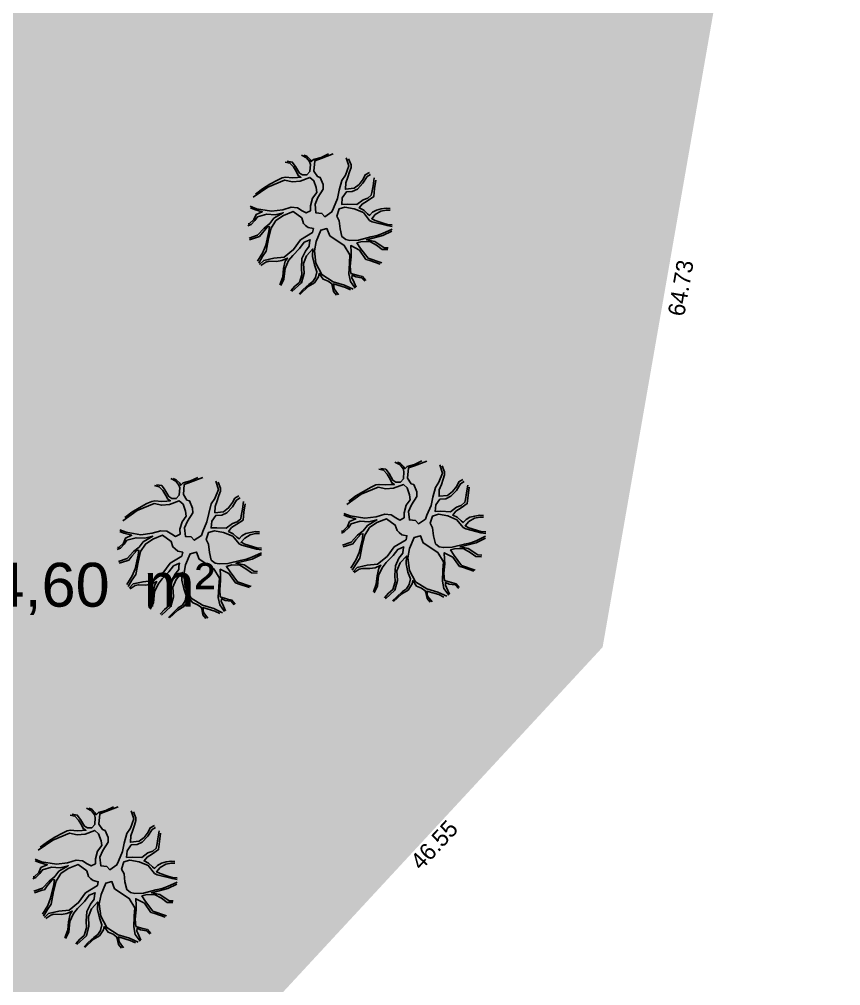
# Model space of a CAD drawing. Header units: millimetres. Extents: x 1794 to 8081, y 409 to 2272.
# Drawn here: x 6104.3 to 6177.7, y 572.1 to 658.5 of the extents above; entities that cross this region are included whole.
import ezdxf

# ---------------------------------------------------------------- set-up
doc = ezdxf.new("R2010")
doc.units = ezdxf.units.MM
doc.linetypes.add('LIN0', pattern=[0])
doc.layers.add('AGT ARVORE', color=7, linetype='LIN0', true_color=0xb5b2b0)
doc.layers.add('Hach Verde', color=7, linetype='Continuous', true_color=0xb5b2b0)
for name, color, linetype in [('COT', 8, 'Continuous'), ('Cota', 8, 'Continuous'), ('Texto', 2, 'Continuous')]:
    doc.layers.add(name, color=color, linetype=linetype)
doc.styles.add('arcad1', font='romans.shx')
doc.styles.add('ARIAL', font='arial.ttf', dxfattribs={"height": 0.25})
doc.styles.add('FUTURA', font='')
doc.styles.get('FUTURA').set_extended_font_data('Futura Lt BT')
doc.dimstyles.new('REGIS', dxfattribs={"dimtxt": 1.5, "dimasz": 0.12, "dimexe": 0, "dimexo": 0, "dimgap": 0, "dimtad": 0, "dimzin": 4, "dimdsep": 46, "dimtxsty": 'arcad1', "dimblk1": 'BOLA', "dimblk2": 'BOLA', "dimsah": 1, "dimcen": 0.12, "dimse1": 1, "dimse2": 1, "dimsd1": 1, "dimsd2": 1, "dimclrd": 256, "dimclre": 8, "dimclrt": 1, "dimadec": 0, "dimazin": 0, "dimtfac": 1.2, "dimtix": 1, "dimtmove": 2, "dimatfit": 3, "dimldrblk": 'BOLA', "dimfxl": 0, "dimfxlon": 1, "dimtvp": 2, "dimtolj": 1, "dimtzin": 4, "dimarcsym": 0})

# ---------------------------------------------------------------- blocks, each defined once
blk = doc.blocks.new('*D1614')
at = {"layer": 'Defpoints', "color": 0}
for p in [(6145.666, 782.863), (6122.002, 440.021), (6131.837, 435.668)]:
    blk.add_point(p, dxfattribs=at)
at = {"layer": 'COT', "color": 1, "insert": (6126.983, 439.436), "char_height": 1.5, "attachment_point": 5, "rotation": 357.71902, "style": 'arcad1'}
blk.add_mtext('\\A1;10,00', dxfattribs=at)
blk = doc.blocks.new('BOLA')
for p, q in [((-1, 0), (1, 0)), ((0, -1), (0, 1))]:
    blk.add_line(p, q)
blk.add_circle((0, 0), 0.3)
blk = doc.blocks.new('*D2193')
at = {"layer": 'Defpoints', "color": 0}
for p in [(5896.096, 755.399), (5929.401, 754.177), (5926.107, 748.954), (6229.181, 743.175), (5919.115, 498.863)]:
    blk.add_point(p, dxfattribs=at)
at = {"layer": 'Cota', "color": 1, "insert": (5926.182, 752.137), "char_height": 1.5, "attachment_point": 5, "rotation": 302.36664, "style": 'arcad1'}
blk.add_mtext('\\A1;90°', dxfattribs=at)
blk = doc.blocks.new('*D2228')
at = {"layer": 'Defpoints', "color": 0}
for p in [(5885.926, 746.959), (6045.694, 741.096), (6048.72, 735.348), (6219.01, 734.735), (6032.804, 421.123)]:
    blk.add_point(p, dxfattribs=at)
at = {"layer": 'Cota', "color": 1, "insert": (6048.476, 738.278), "char_height": 1.5, "attachment_point": 5, "rotation": 44.62619, "style": 'arcad1'}
blk.add_mtext('\\A1;90°', dxfattribs=at)

msp = doc.modelspace()

# ---------------------------------------------------------------- hatches: boundary and pattern name
at = {"layer": 'Hach Verde', "ltscale": 12}
h = msp.add_hatch(dxfattribs=at)
h.set_pattern_fill('GRASS', color=256, scale=0.2, angle=360.28122, style=0)
h.set_pattern_definition([(90.28122, (1067.9316, -284.8447), (-3.6096874, 3.574426), [0.9525, -6.2317]), (45.28122, (1067.9316, -284.8447), (-3.60969, 3.5744285), [0.9525, -4.1275]), (135.28122, (1067.9316, -284.8447), (-3.5744285, -3.60969), [0.9525, -4.1275])])
edge = h.paths.add_edge_path()
edge.add_line((6184.742, 695.547), (6213.479, 709.736))
edge.add_line((6213.479, 709.736), (6224.619, 717.742))
edge.add_line((6224.619, 717.742), (6230.592, 737.019))
edge.add_line((6230.592, 737.019), (6221.449, 737.355))
edge.add_arc((6221.05, 746.281), 8.935, 263.23426, 272.56213, ccw=False)
edge.add_line((6219.997, 737.408), (6065.2, 743.089))
edge.add_arc((6065.072, 739.592), 3.5, 87.89819, 177.69311)
edge.add_line((6061.575, 739.732), (6059.728, 693.897))
edge.add_line((6059.728, 693.897), (6049.061, 429.107))
edge.add_arc((6033.442, 430.702), 15.7, 266.18784, 354.17014, ccw=False)
edge.add_line((6032.398, 415.037), (6048.438, 413.577))
edge.add_line((6048.438, 413.577), (6103.437, 410.95))
edge.add_line((6103.437, 410.95), (6113.244, 411.527))
edge.add_line((6113.244, 411.527), (6140.126, 420.953))
edge.add_line((6140.126, 420.953), (6136.831, 438.642))
edge.add_line((6136.831, 438.642), (6139.798, 462.236))
edge.add_line((6139.798, 462.236), (6139.725, 469.38))
edge.add_line((6139.725, 469.38), (6136.925, 477.402))
edge.add_line((6136.925, 477.402), (6125.544, 495.395))
edge.add_line((6125.544, 495.395), (6113.582, 524.445))
edge.add_line((6113.582, 524.445), (6112.632, 539.798))
edge.add_line((6112.632, 539.798), (6114.257, 546.397))
edge.add_line((6114.257, 546.397), (6124.798, 568.259))
edge.add_line((6124.798, 568.259), (6156.446, 602.395))
edge.add_line((6156.446, 602.395), (6167.58, 666.165))
edge.add_line((6167.58, 666.165), (6174.105, 684.077))
edge.add_line((6174.105, 684.077), (6184.742, 695.547))

# ---------------------------------------------------------------- linework, layer by layer
at = {"layer": 'AGT ARVORE', "color": 253, "true_color": 0xb5b2b0}
for points in [[(6129.513, 646.377), (6129.965, 646.131), (6130.232, 645.786), (6130.313, 645.539), (6130.262, 644.895), (6129.999, 644.597), (6129.601, 644.595), (6129.335, 644.767), (6128.987, 645.359), (6128.694, 645.754), (6128.243, 645.826)], [(6131.925, 646.487), (6131.264, 646.162), (6130.602, 645.986), (6130.391, 645.787), (6130.311, 645.96), (6129.991, 646.28), (6129.725, 646.378)], [(6133.522, 646.14), (6133.76, 645.406), (6133.446, 644.588), (6133.13, 644.116), (6132.895, 643.249), (6132.739, 642.506), (6132.372, 641.638), (6132.241, 641.291), (6131.607, 640.867), (6131.34, 641.163), (6130.81, 641.21), (6130.81, 641.21), (6130.726, 641.977), (6130.989, 642.572), (6131.463, 643.317), (6131.461, 643.738), (6131.193, 644.38), (6130.954, 644.453), (6130.633, 644.947), (6130.709, 645.863), (6131.265, 646.063), (6132.361, 646.472)], [(6135.592, 644.82), (6135.222, 644.621), (6135.038, 644.224), (6134.669, 643.752), (6134.22, 643.404), (6133.452, 643.326), (6133.475, 643.895), (6133.659, 644.391), (6133.816, 644.862), (6133.947, 645.259), (6133.946, 645.506), (6133.731, 646.05)], [(6128.058, 645.752), (6128.482, 645.654), (6128.802, 645.309), (6129.069, 644.865), (6129.23, 644.544), (6129.469, 644.397), (6129.151, 644.371), (6128.701, 644.344), (6128.091, 644.39), (6127.799, 644.339), (6127.375, 644.139), (6126.688, 643.765), (6126.027, 643.366), (6125.392, 642.893)], [(6124.936, 641.798), (6125.505, 641.582), (6126.831, 641.365), (6127.838, 641.493), (6128.606, 641.72), (6129.163, 641.673), (6129.589, 641.403), (6129.935, 641.206), (6130.332, 641.406), (6130.33, 641.851), (6130.512, 642.521), (6130.881, 643.017), (6130.826, 643.462), (6130.611, 644.08), (6130.265, 644.376), (6129.391, 644.05), (6128.702, 643.997), (6128.012, 644.142), (6126.503, 643.517), (6125.21, 642.603)], [(6136.019, 644.328), (6135.916, 643.634), (6135.813, 643.04), (6135.761, 642.792), (6135.444, 642.518), (6135.021, 642.368), (6134.466, 641.945), (6133.617, 641.99), (6133.113, 641.963), (6133.164, 642.557), (6133.532, 643.079), (6134.062, 643.106), (6134.512, 643.331), (6135.014, 643.853), (6135.382, 644.449), (6135.699, 644.648)], [(6137.437, 641.612), (6137.092, 641.635), (6136.641, 641.559), (6136.218, 641.458), (6135.874, 641.258), (6135.61, 640.985), (6135.424, 641.132), (6135.078, 641.453), (6134.679, 641.649), (6134.943, 641.996), (6135.418, 642.295), (6135.974, 642.669), (6136.05, 643.387), (6136.152, 644.13)], [(6137.619, 639.754), (6136.758, 639.356), (6136.281, 639.181), (6135.725, 639.055), (6134.612, 638.778), (6133.844, 638.749), (6133.472, 638.822), (6133.126, 639.092), (6132.964, 639.784), (6132.881, 640.502), (6132.667, 640.922), (6132.876, 641.566), (6133.406, 641.717), (6134.228, 641.572), (6135.052, 641.229), (6135.612, 640.539), (6135.851, 640.417), (6137.179, 640.076), (6137.628, 640.003)], [(6124.716, 640.044), (6125.007, 640.169), (6125.35, 640.517), (6125.587, 640.865), (6126.408, 641.091), (6127.178, 641.045), (6127.893, 641.222), (6127.047, 640.723), (6126.678, 640.251), (6126.175, 639.853), (6125.595, 639.231), (6124.827, 638.955)], [(6124.948, 641.653), (6125.319, 641.507), (6126.009, 641.312), (6125.454, 641.062), (6125.27, 640.615), (6124.848, 640.218), (6124.742, 640.217)], [(6125.775, 636.582), (6126.136, 636.957), (6127.036, 637.159), (6127.964, 637.262), (6128.809, 637.934), (6129.442, 638.803), (6130.499, 639.452), (6130.578, 639.798), (6130.126, 639.895), (6129.887, 640.092), (6129.7, 640.265), (6129.539, 640.759), (6128.767, 641.324), (6127.894, 640.974), (6127.233, 640.526), (6126.812, 639.856), (6126.577, 638.914), (6126.37, 637.799), (6126.028, 637.303), (6125.689, 636.717)], [(6137.629, 640.152), (6137.205, 640.175), (6136.807, 640.297), (6136.116, 640.517), (6135.797, 640.689), (6136.114, 641.061), (6136.616, 641.36), (6137.093, 641.462), (6137.438, 641.463)], [(6124.881, 638.807), (6125.569, 639.033), (6125.755, 639.083), (6126.018, 639.431), (6126.466, 639.953), (6126.652, 639.978), (6126.601, 639.533), (6126.315, 638.319), (6126.053, 637.674), (6125.579, 636.905)], [(6134.318, 634.486), (6133.887, 635.087), (6133.752, 635.754), (6133.8, 636.719), (6133.85, 637.463), (6133.342, 638.301), (6132.039, 639.162), (6131.797, 639.804), (6131.241, 639.653), (6130.821, 638.661), (6130.666, 637.819), (6130.804, 636.706), (6131.339, 635.694), (6132.349, 635.055), (6133.358, 634.762), (6134.143, 634.392)], [(6137.605, 639.583), (6136.785, 639.183), (6135.329, 638.805), (6136.072, 638.66), (6136.923, 638.095), (6137.268, 638.072)], [(6128.561, 634.246), (6128.931, 634.668), (6129.326, 634.991), (6129.536, 635.685), (6129.506, 636.279), (6129.555, 637.121), (6129.87, 637.791), (6130.213, 638.238), (6130.238, 638.559), (6130.29, 638.807), (6129.761, 638.582), (6129.339, 638.035), (6128.732, 637.414), (6128.363, 636.942), (6128.048, 636.248), (6127.947, 635.282), (6127.657, 634.712)], [(6136.558, 636.633), (6135.629, 636.951), (6135.284, 637.048), (6134.696, 637.887), (6133.926, 638.279), (6133.954, 637.71), (6133.956, 637.29), (6133.881, 636.448), (6133.937, 635.804), (6134.574, 635.61), (6134.972, 635.512), (6135.265, 635.167)], [(6137.242, 637.923), (6136.738, 637.945), (6136.232, 638.315), (6135.674, 638.634), (6134.958, 638.655), (6134.481, 638.529), (6134.801, 638.036), (6135.469, 637.148), (6136.69, 636.733)], [(6129.305, 633.977), (6129.674, 634.349), (6130.176, 634.822), (6130.546, 635.071), (6130.783, 635.443), (6130.887, 635.939), (6130.672, 636.557), (6130.509, 637.298), (6130.533, 637.991), (6129.979, 637.37), (6129.69, 636.676), (6129.747, 635.81), (6129.512, 634.943), (6128.667, 634.172)], [(6127.578, 634.785), (6127.839, 635.479), (6127.916, 636.223), (6128.071, 636.891), (6128.256, 637.164), (6127.753, 636.939), (6127.276, 636.863), (6126.613, 636.885), (6126.322, 636.809), (6125.872, 636.51)], [(6132.647, 633.868), (6132.38, 634.189), (6132.271, 634.733), (6132.217, 634.881), (6131.898, 635.102), (6131.447, 635.298), (6131.1, 635.791), (6131.048, 635.494), (6130.679, 634.948), (6130.124, 634.624), (6129.384, 633.927)], [(6135.186, 635.093), (6134.893, 635.413), (6134.363, 635.485), (6134.044, 635.632), (6134.018, 635.384), (6134.125, 635.187), (6134.393, 634.569)], [(6133.89, 634.319), (6133.439, 634.54), (6132.377, 634.857), (6132.432, 634.412), (6132.832, 633.894)], [(6137.878, 618.928), (6138.33, 618.683), (6138.597, 618.337), (6138.677, 618.09), (6138.627, 617.447), (6138.364, 617.149), (6137.966, 617.147), (6137.699, 617.319), (6137.352, 617.911), (6137.059, 618.306), (6136.608, 618.378)], [(6140.29, 619.038), (6139.629, 618.714), (6138.967, 618.537), (6138.755, 618.338), (6138.676, 618.511), (6138.356, 618.832), (6138.09, 618.929)], [(6141.887, 618.691), (6142.125, 617.958), (6141.811, 617.139), (6141.494, 616.668), (6141.26, 615.8), (6141.104, 615.057), (6140.737, 614.189), (6140.606, 613.842), (6139.971, 613.419), (6139.705, 613.714), (6139.174, 613.761), (6139.174, 613.761), (6139.091, 614.528), (6139.354, 615.124), (6139.828, 615.868), (6139.826, 616.289), (6139.557, 616.931), (6139.318, 617.004), (6138.998, 617.498), (6139.073, 618.414), (6139.629, 618.614), (6140.725, 619.023)], [(6143.957, 617.372), (6143.587, 617.173), (6143.403, 616.776), (6143.034, 616.304), (6142.585, 615.955), (6141.816, 615.877), (6141.84, 616.447), (6142.023, 616.943), (6142.181, 617.413), (6142.311, 617.81), (6142.31, 618.057), (6142.095, 618.601)], [(6120.249, 617.572), (6119.587, 617.247), (6118.925, 617.071), (6118.714, 616.872), (6118.634, 617.045), (6118.314, 617.365), (6118.048, 617.463)], [(6121.845, 617.225), (6122.084, 616.492), (6121.769, 615.673), (6121.453, 615.202), (6121.218, 614.334), (6121.062, 613.591), (6120.695, 612.723), (6120.564, 612.376), (6119.93, 611.952), (6119.663, 612.248), (6119.133, 612.295), (6119.133, 612.295), (6119.05, 613.062), (6119.312, 613.658), (6119.786, 614.402), (6119.784, 614.823), (6119.516, 615.465), (6119.277, 615.538), (6118.956, 616.032), (6119.032, 616.948), (6119.588, 617.148), (6120.684, 617.557)], [(6136.422, 618.303), (6136.847, 618.206), (6137.167, 617.861), (6137.434, 617.416), (6137.595, 617.096), (6137.834, 616.948), (6137.516, 616.922), (6137.065, 616.895), (6136.455, 616.942), (6136.163, 616.891), (6135.74, 616.691), (6135.052, 616.317), (6134.391, 615.918), (6133.757, 615.445)], [(6116.381, 616.837), (6116.805, 616.739), (6117.125, 616.394), (6117.393, 615.95), (6117.553, 615.63), (6117.792, 615.482), (6117.474, 615.456), (6117.024, 615.429), (6116.414, 615.476), (6116.122, 615.425), (6115.699, 615.225), (6115.011, 614.851), (6114.35, 614.452), (6113.715, 613.978)], [(6117.836, 617.462), (6118.288, 617.217), (6118.555, 616.871), (6118.636, 616.624), (6118.585, 615.981), (6118.322, 615.682), (6117.924, 615.681), (6117.658, 615.853), (6117.311, 616.445), (6117.017, 616.84), (6116.566, 616.912)], [(6123.916, 615.906), (6123.545, 615.706), (6123.361, 615.31), (6122.992, 614.838), (6122.543, 614.489), (6121.775, 614.411), (6121.798, 614.98), (6121.982, 615.477), (6122.139, 615.947), (6122.27, 616.344), (6122.269, 616.591), (6122.054, 617.135)], [(6133.301, 614.349), (6133.87, 614.134), (6135.196, 613.916), (6136.203, 614.045), (6136.971, 614.271), (6137.528, 614.224), (6137.954, 613.954), (6138.299, 613.757), (6138.696, 613.957), (6138.694, 614.403), (6138.877, 615.072), (6139.246, 615.569), (6139.19, 616.014), (6138.976, 616.632), (6138.629, 616.927), (6137.756, 616.601), (6137.067, 616.549), (6136.377, 616.694), (6134.868, 616.068), (6133.575, 615.154)], [(6144.384, 616.879), (6144.281, 616.186), (6144.178, 615.591), (6144.126, 615.343), (6143.809, 615.07), (6143.385, 614.92), (6142.831, 614.496), (6141.981, 614.542), (6141.478, 614.515), (6141.528, 615.109), (6141.897, 615.63), (6142.427, 615.658), (6142.877, 615.882), (6143.379, 616.404), (6143.747, 617), (6144.064, 617.199)], [(6145.802, 614.163), (6145.457, 614.187), (6145.006, 614.11), (6144.582, 614.009), (6144.239, 613.81), (6143.975, 613.536), (6143.789, 613.684), (6143.443, 614.004), (6143.044, 614.2), (6143.307, 614.548), (6143.783, 614.847), (6144.338, 615.221), (6144.415, 615.939), (6144.517, 616.682)], [(6113.26, 612.883), (6113.828, 612.667), (6115.154, 612.45), (6116.162, 612.579), (6116.929, 612.805), (6117.486, 612.758), (6117.912, 612.488), (6118.258, 612.291), (6118.655, 612.491), (6118.653, 612.937), (6118.835, 613.606), (6119.204, 614.102), (6119.149, 614.547), (6118.934, 615.166), (6118.588, 615.461), (6117.715, 615.135), (6117.025, 615.082), (6116.335, 615.228), (6114.826, 614.602), (6113.533, 613.688)], [(6124.342, 615.413), (6124.239, 614.72), (6124.136, 614.125), (6124.084, 613.877), (6123.767, 613.604), (6123.344, 613.453), (6122.789, 613.03), (6121.94, 613.075), (6121.436, 613.049), (6121.487, 613.643), (6121.856, 614.164), (6122.386, 614.191), (6122.835, 614.416), (6123.337, 614.938), (6123.706, 615.534), (6124.022, 615.733)], [(6125.76, 612.697), (6125.415, 612.72), (6124.965, 612.644), (6124.541, 612.543), (6124.197, 612.343), (6123.933, 612.07), (6123.747, 612.218), (6123.401, 612.538), (6123.002, 612.734), (6123.266, 613.082), (6123.742, 613.381), (6124.297, 613.755), (6124.373, 614.473), (6124.476, 615.215)], [(6133.312, 614.205), (6133.684, 614.058), (6134.374, 613.863), (6133.818, 613.614), (6133.635, 613.167), (6133.212, 612.769), (6133.107, 612.769)], [(6145.984, 612.305), (6145.123, 611.908), (6144.646, 611.733), (6144.09, 611.606), (6142.977, 611.329), (6142.209, 611.3), (6141.837, 611.373), (6141.491, 611.644), (6141.329, 612.336), (6141.246, 613.053), (6141.032, 613.473), (6141.241, 614.117), (6141.771, 614.269), (6142.593, 614.124), (6143.417, 613.781), (6143.977, 613.09), (6144.216, 612.968), (6145.544, 612.628), (6145.993, 612.554)], [(6133.081, 612.595), (6133.372, 612.72), (6133.715, 613.068), (6133.952, 613.416), (6134.773, 613.642), (6135.543, 613.596), (6136.257, 613.773), (6135.411, 613.274), (6135.042, 612.802), (6134.54, 612.404), (6133.959, 611.782), (6133.192, 611.507)], [(6134.14, 609.134), (6134.501, 609.508), (6135.401, 609.71), (6136.329, 609.814), (6137.174, 610.486), (6137.806, 611.355), (6138.864, 612.003), (6138.942, 612.35), (6138.491, 612.447), (6138.251, 612.644), (6138.065, 612.816), (6137.903, 613.31), (6137.132, 613.876), (6136.259, 613.525), (6135.598, 613.077), (6135.177, 612.407), (6134.942, 611.465), (6134.735, 610.351), (6134.392, 609.854), (6134.053, 609.269)], [(6145.994, 612.704), (6145.569, 612.727), (6145.171, 612.849), (6144.481, 613.068), (6144.162, 613.24), (6144.478, 613.612), (6144.981, 613.912), (6145.458, 614.013), (6145.803, 614.015)], [(6113.271, 612.739), (6113.643, 612.592), (6114.332, 612.397), (6113.777, 612.147), (6113.593, 611.701), (6113.171, 611.303), (6113.065, 611.302)], [(6114.098, 607.668), (6114.459, 608.042), (6115.359, 608.244), (6116.287, 608.348), (6117.132, 609.019), (6117.765, 609.889), (6118.823, 610.537), (6118.901, 610.884), (6118.449, 610.981), (6118.21, 611.178), (6118.023, 611.35), (6117.862, 611.844), (6117.091, 612.41), (6116.217, 612.059), (6115.556, 611.611), (6115.135, 610.941), (6114.9, 609.999), (6114.694, 608.884), (6114.351, 608.388), (6114.012, 607.803)], [(6125.942, 610.839), (6125.081, 610.442), (6124.604, 610.266), (6124.048, 610.14), (6122.935, 609.863), (6122.167, 609.834), (6121.795, 609.907), (6121.449, 610.178), (6121.287, 610.87), (6121.204, 611.587), (6120.99, 612.007), (6121.199, 612.651), (6121.729, 612.802), (6122.551, 612.657), (6123.375, 612.315), (6123.935, 611.624), (6124.174, 611.502), (6125.502, 611.162), (6125.952, 611.088)], [(6125.953, 611.238), (6125.528, 611.261), (6125.13, 611.383), (6124.439, 611.602), (6124.12, 611.774), (6124.437, 612.146), (6124.939, 612.446), (6125.416, 612.547), (6125.761, 612.549)], [(6133.246, 611.359), (6133.934, 611.585), (6134.12, 611.635), (6134.383, 611.983), (6134.831, 612.504), (6135.017, 612.53), (6134.966, 612.084), (6134.68, 610.87), (6134.418, 610.225), (6133.944, 609.456)], [(6142.683, 607.038), (6142.252, 607.638), (6142.116, 608.306), (6142.165, 609.271), (6142.214, 610.014), (6141.707, 610.853), (6140.403, 611.713), (6140.162, 612.356), (6139.606, 612.204), (6139.186, 611.213), (6139.031, 610.37), (6139.168, 609.257), (6139.704, 608.245), (6140.714, 607.606), (6141.723, 607.314), (6142.508, 606.944)], [(6113.04, 611.129), (6113.33, 611.254), (6113.673, 611.602), (6113.91, 611.95), (6114.731, 612.176), (6115.501, 612.13), (6116.216, 612.307), (6115.37, 611.808), (6115.001, 611.336), (6114.499, 610.938), (6113.918, 610.316), (6113.15, 610.041)], [(6145.97, 612.135), (6145.15, 611.735), (6143.693, 611.357), (6144.436, 611.212), (6145.287, 610.647), (6145.633, 610.623)], [(6113.204, 609.893), (6113.893, 610.118), (6114.078, 610.169), (6114.341, 610.516), (6114.79, 611.038), (6114.975, 611.064), (6114.924, 610.618), (6114.638, 609.404), (6114.376, 608.759), (6113.902, 607.99)], [(6122.641, 605.572), (6122.21, 606.172), (6122.075, 606.839), (6122.123, 607.805), (6122.173, 608.548), (6121.665, 609.387), (6120.362, 610.247), (6120.12, 610.889), (6119.564, 610.738), (6119.145, 609.747), (6118.989, 608.904), (6119.127, 607.791), (6119.662, 606.779), (6120.672, 606.14), (6121.681, 605.848), (6122.466, 605.478)], [(6125.928, 610.668), (6125.108, 610.269), (6123.652, 609.891), (6124.395, 609.746), (6125.246, 609.18), (6125.591, 609.157)], [(6136.926, 606.797), (6137.295, 607.22), (6137.691, 607.543), (6137.9, 608.237), (6137.871, 608.831), (6137.92, 609.672), (6138.235, 610.342), (6138.578, 610.789), (6138.603, 611.111), (6138.655, 611.359), (6138.126, 611.134), (6137.704, 610.587), (6137.097, 609.966), (6136.728, 609.494), (6136.413, 608.799), (6136.311, 607.834), (6136.022, 607.263)], [(6144.923, 609.185), (6143.993, 609.502), (6143.648, 609.6), (6143.061, 610.438), (6142.29, 610.831), (6142.319, 610.262), (6142.321, 609.841), (6142.245, 608.999), (6142.302, 608.356), (6142.939, 608.161), (6143.337, 608.063), (6143.63, 607.718)], [(6145.606, 610.475), (6145.102, 610.497), (6144.597, 610.866), (6144.039, 611.185), (6143.323, 611.207), (6142.846, 611.081), (6143.166, 610.587), (6143.834, 609.699), (6145.055, 609.284)], [(6116.884, 605.331), (6117.254, 605.753), (6117.65, 606.077), (6117.859, 606.771), (6117.829, 607.365), (6117.878, 608.206), (6118.194, 608.876), (6118.537, 609.323), (6118.561, 609.645), (6118.613, 609.892), (6118.084, 609.667), (6117.662, 609.121), (6117.055, 608.499), (6116.686, 608.027), (6116.371, 607.333), (6116.27, 606.367), (6115.98, 605.797)], [(6125.565, 609.009), (6125.061, 609.031), (6124.555, 609.4), (6123.997, 609.719), (6123.281, 609.741), (6122.805, 609.615), (6123.125, 609.121), (6123.792, 608.233), (6125.013, 607.818)], [(6137.67, 606.528), (6138.039, 606.901), (6138.541, 607.374), (6138.911, 607.623), (6139.148, 607.995), (6139.252, 608.491), (6139.036, 609.108), (6138.874, 609.85), (6138.898, 610.543), (6138.344, 609.922), (6138.055, 609.228), (6138.112, 608.362), (6137.877, 607.494), (6137.032, 606.723)], [(6117.628, 605.062), (6117.998, 605.435), (6118.499, 605.907), (6118.869, 606.157), (6119.106, 606.529), (6119.21, 607.025), (6118.995, 607.642), (6118.832, 608.384), (6118.856, 609.077), (6118.302, 608.456), (6118.013, 607.761), (6118.07, 606.895), (6117.835, 606.028), (6116.991, 605.257)], [(6124.881, 607.718), (6123.952, 608.036), (6123.607, 608.134), (6123.019, 608.972), (6122.249, 609.364), (6122.278, 608.795), (6122.28, 608.375), (6122.204, 607.533), (6122.26, 606.89), (6122.897, 606.695), (6123.295, 606.597), (6123.589, 606.252)], [(6135.942, 607.337), (6136.204, 608.031), (6136.28, 608.774), (6136.436, 609.443), (6136.621, 609.716), (6136.118, 609.491), (6135.641, 609.414), (6134.978, 609.436), (6134.687, 609.36), (6134.237, 609.061)], [(6115.901, 605.871), (6116.162, 606.565), (6116.239, 607.308), (6116.395, 607.977), (6116.579, 608.25), (6116.077, 608.025), (6115.599, 607.948), (6114.936, 607.97), (6114.645, 607.894), (6114.196, 607.595)], [(6141.011, 606.42), (6140.745, 606.74), (6140.636, 607.284), (6140.582, 607.432), (6140.263, 607.654), (6139.811, 607.85), (6139.465, 608.343), (6139.412, 608.046), (6139.044, 607.5), (6138.488, 607.175), (6137.749, 606.479)], [(6143.551, 607.644), (6143.258, 607.964), (6142.727, 608.036), (6142.408, 608.183), (6142.383, 607.936), (6142.49, 607.738), (6142.758, 607.121)], [(6142.255, 606.871), (6141.804, 607.091), (6140.741, 607.409), (6140.796, 606.963), (6141.197, 606.445)], [(6120.97, 604.954), (6120.703, 605.274), (6120.595, 605.818), (6120.54, 605.966), (6120.222, 606.187), (6119.77, 606.384), (6119.423, 606.877), (6119.371, 606.579), (6119.002, 606.034), (6118.447, 605.709), (6117.707, 605.013)], [(6123.509, 606.178), (6123.216, 606.498), (6122.686, 606.57), (6122.367, 606.717), (6122.341, 606.47), (6122.449, 606.272), (6122.716, 605.655)], [(6122.213, 605.405), (6121.762, 605.625), (6120.7, 605.942), (6120.755, 605.497), (6121.155, 604.979)], [(6108.826, 587.391), (6109.25, 587.294), (6109.57, 586.949), (6109.838, 586.505), (6109.998, 586.184), (6110.237, 586.036), (6109.919, 586.01), (6109.469, 585.983), (6108.859, 586.03), (6108.567, 585.979), (6108.144, 585.779), (6107.456, 585.405), (6106.795, 585.006), (6106.161, 584.533)], [(6110.281, 588.017), (6110.733, 587.771), (6111, 587.426), (6111.081, 587.178), (6111.03, 586.535), (6110.767, 586.237), (6110.369, 586.235), (6110.103, 586.407), (6109.756, 586.999), (6109.462, 587.394), (6109.011, 587.466)], [(6112.694, 588.126), (6112.032, 587.802), (6111.37, 587.626), (6111.159, 587.426), (6111.079, 587.599), (6110.759, 587.92), (6110.494, 588.018)], [(6114.29, 587.779), (6114.529, 587.046), (6114.214, 586.228), (6113.898, 585.756), (6113.663, 584.889), (6113.507, 584.146), (6113.14, 583.278), (6113.01, 582.931), (6112.375, 582.507), (6112.108, 582.803), (6111.578, 582.85), (6111.578, 582.85), (6111.495, 583.617), (6111.757, 584.212), (6112.231, 584.957), (6112.229, 585.377), (6111.961, 586.02), (6111.722, 586.093), (6111.401, 586.586), (6111.477, 587.502), (6112.033, 587.703), (6113.129, 588.112)], [(6116.361, 586.46), (6115.99, 586.261), (6115.807, 585.864), (6115.438, 585.392), (6114.988, 585.044), (6114.22, 584.966), (6114.243, 585.535), (6114.427, 586.031), (6114.584, 586.502), (6114.715, 586.899), (6114.714, 587.146), (6114.499, 587.689)], [(6105.705, 583.437), (6106.273, 583.222), (6107.6, 583.005), (6108.607, 583.133), (6109.374, 583.359), (6109.931, 583.312), (6110.357, 583.042), (6110.703, 582.846), (6111.1, 583.046), (6111.098, 583.491), (6111.28, 584.16), (6111.649, 584.657), (6111.594, 585.102), (6111.379, 585.72), (6111.033, 586.016), (6110.16, 585.689), (6109.47, 585.637), (6108.78, 585.782), (6107.271, 585.157), (6105.979, 584.243)], [(6116.787, 585.967), (6116.684, 585.274), (6116.581, 584.679), (6116.529, 584.432), (6116.212, 584.158), (6115.789, 584.008), (6115.234, 583.584), (6114.385, 583.63), (6113.881, 583.603), (6113.932, 584.197), (6114.301, 584.718), (6114.831, 584.746), (6115.281, 584.971), (6115.782, 585.493), (6116.151, 586.088), (6116.467, 586.288)], [(6118.205, 583.252), (6117.86, 583.275), (6117.41, 583.198), (6116.986, 583.098), (6116.642, 582.898), (6116.378, 582.625), (6116.192, 582.772), (6115.846, 583.092), (6115.447, 583.288), (6115.711, 583.636), (6116.187, 583.935), (6116.742, 584.309), (6116.818, 585.027), (6116.921, 585.77)], [(6105.716, 583.293), (6106.088, 583.147), (6106.778, 582.952), (6106.222, 582.702), (6106.038, 582.255), (6105.616, 581.857), (6105.51, 581.857)], [(6106.543, 578.222), (6106.904, 578.597), (6107.804, 578.798), (6108.732, 578.902), (6109.577, 579.574), (6110.21, 580.443), (6111.268, 581.091), (6111.346, 581.438), (6110.894, 581.535), (6110.655, 581.732), (6110.469, 581.905), (6110.307, 582.399), (6109.536, 582.964), (6108.662, 582.614), (6108.001, 582.165), (6107.58, 581.495), (6107.345, 580.554), (6107.139, 579.439), (6106.796, 578.943), (6106.457, 578.357)], [(6118.387, 581.394), (6117.526, 580.996), (6117.049, 580.821), (6116.493, 580.694), (6115.381, 580.417), (6114.612, 580.389), (6114.24, 580.462), (6113.894, 580.732), (6113.732, 581.424), (6113.649, 582.142), (6113.435, 582.562), (6113.644, 583.206), (6114.174, 583.357), (6114.997, 583.212), (6115.82, 582.869), (6116.38, 582.179), (6116.619, 582.057), (6117.947, 581.716), (6118.397, 581.643)], [(6118.398, 581.792), (6117.973, 581.815), (6117.575, 581.937), (6116.884, 582.157), (6116.565, 582.328), (6116.882, 582.701), (6117.384, 583), (6117.861, 583.102), (6118.206, 583.103)], [(6105.485, 581.684), (6105.776, 581.809), (6106.118, 582.157), (6106.355, 582.504), (6107.177, 582.731), (6107.946, 582.685), (6108.661, 582.861), (6107.815, 582.363), (6107.446, 581.891), (6106.944, 581.493), (6106.363, 580.871), (6105.596, 580.595)], [(6105.649, 580.447), (6106.338, 580.673), (6106.523, 580.723), (6106.786, 581.071), (6107.235, 581.593), (6107.42, 581.618), (6107.369, 581.172), (6107.083, 579.958), (6106.821, 579.314), (6106.347, 578.545)], [(6115.086, 576.126), (6114.655, 576.727), (6114.52, 577.394), (6114.568, 578.359), (6114.618, 579.102), (6114.11, 579.941), (6112.807, 580.801), (6112.565, 581.444), (6112.009, 581.293), (6111.59, 580.301), (6111.434, 579.459), (6111.572, 578.345), (6112.107, 577.333), (6113.117, 576.694), (6114.126, 576.402), (6114.911, 576.032)], [(6118.374, 581.223), (6117.553, 580.823), (6116.097, 580.445), (6116.84, 580.3), (6117.691, 579.735), (6118.036, 579.712)], [(6109.329, 575.885), (6109.699, 576.308), (6110.095, 576.631), (6110.304, 577.325), (6110.274, 577.919), (6110.324, 578.761), (6110.639, 579.431), (6110.982, 579.877), (6111.006, 580.199), (6111.058, 580.447), (6110.529, 580.222), (6110.108, 579.675), (6109.501, 579.054), (6109.131, 578.582), (6108.816, 577.887), (6108.715, 576.922), (6108.425, 576.351)], [(6110.073, 575.617), (6110.443, 575.989), (6110.944, 576.462), (6111.315, 576.711), (6111.551, 577.083), (6111.655, 577.579), (6111.44, 578.197), (6111.278, 578.938), (6111.301, 579.631), (6110.747, 579.01), (6110.458, 578.316), (6110.515, 577.45), (6110.281, 576.583), (6109.436, 575.811)], [(6117.326, 578.273), (6116.397, 578.591), (6116.052, 578.688), (6115.464, 579.527), (6114.694, 579.919), (6114.723, 579.35), (6114.725, 578.93), (6114.649, 578.087), (6114.705, 577.444), (6115.342, 577.249), (6115.741, 577.152), (6116.034, 576.807)], [(6118.01, 579.563), (6117.506, 579.585), (6117, 579.954), (6116.442, 580.273), (6115.726, 580.295), (6115.25, 580.169), (6115.57, 579.676), (6116.237, 578.788), (6117.459, 578.372)], [(6108.346, 576.425), (6108.608, 577.119), (6108.684, 577.862), (6108.84, 578.531), (6109.024, 578.804), (6108.522, 578.579), (6108.044, 578.503), (6107.381, 578.524), (6107.09, 578.449), (6106.641, 578.15)], [(6113.415, 575.508), (6113.148, 575.828), (6113.04, 576.373), (6112.985, 576.521), (6112.667, 576.742), (6112.215, 576.938), (6111.868, 577.431), (6111.816, 577.134), (6111.447, 576.588), (6110.892, 576.263), (6110.153, 575.567)], [(6115.954, 576.732), (6115.661, 577.053), (6115.131, 577.125), (6114.812, 577.271), (6114.786, 577.024), (6114.894, 576.826), (6115.161, 576.209)], [(6114.659, 575.959), (6114.207, 576.18), (6113.145, 576.497), (6113.2, 576.051), (6113.6, 575.533)]]:
    msp.add_lwpolyline(points, dxfattribs=at)

# ---------------------------------------------------------------- texts
at = {"layer": 'Cota', "color": 1, "char_height": 1.5, "attachment_point": 5, "style": 'FUTURA'}
for s, insert, rotation in [('\\A1;64.73', (6163.438, 634.494), 80.09642), ('\\A1;46.55', (6141.381, 584.725), 47.16588)]:
    msp.add_mtext(s, dxfattribs=dict(at, insert=insert, rotation=rotation))
at = {"layer": 'Texto', "style": 'ARIAL'}
msp.add_text('AV1= 31.834,60  m²', height=3.92, rotation=359.97409, dxfattribs=at).set_placement((6072.936, 606.029))

# ---------------------------------------------------------------- dimensions: what is measured, and where the dimension line sits
at = {"layer": 'COT'}
dim = msp.add_linear_dim(base=(6131.837, 435.668), p1=(6122.002, 440.021), p2=(6145.666, 782.863), angle=357.71902, dimstyle='REGIS', override={"dimdsep": 44}, dxfattribs=at)
dim.commit()
dim.dimension.update_dxf_attribs({"geometry": '*D1614', "text_midpoint": (6126.983, 439.436)})
at = {"layer": 'Cota'}
for base, line1, line2, picture, middle in [((5926.107, 748.954), ((5919.115, 498.863), (5929.401, 754.177)), ((5896.096, 755.399), (6229.181, 743.175)), '*D2193', (5926.182, 752.137)), ((6048.72, 735.348), ((5885.926, 746.959), (6219.01, 734.735)), ((6032.804, 421.123), (6045.694, 741.096)), '*D2228', (6048.476, 738.278))]:
    dim = msp.add_angular_dim_2l(base=base, line1=line1, line2=line2, dimstyle='REGIS', override={"dimfxl": 0.18, "dimfxlon": 1}, dxfattribs=at)
    dim.commit()
    dim.dimension.update_dxf_attribs({"geometry": picture, "text_midpoint": middle, "dimtype": 162})

doc.saveas('drawing.dxf')
